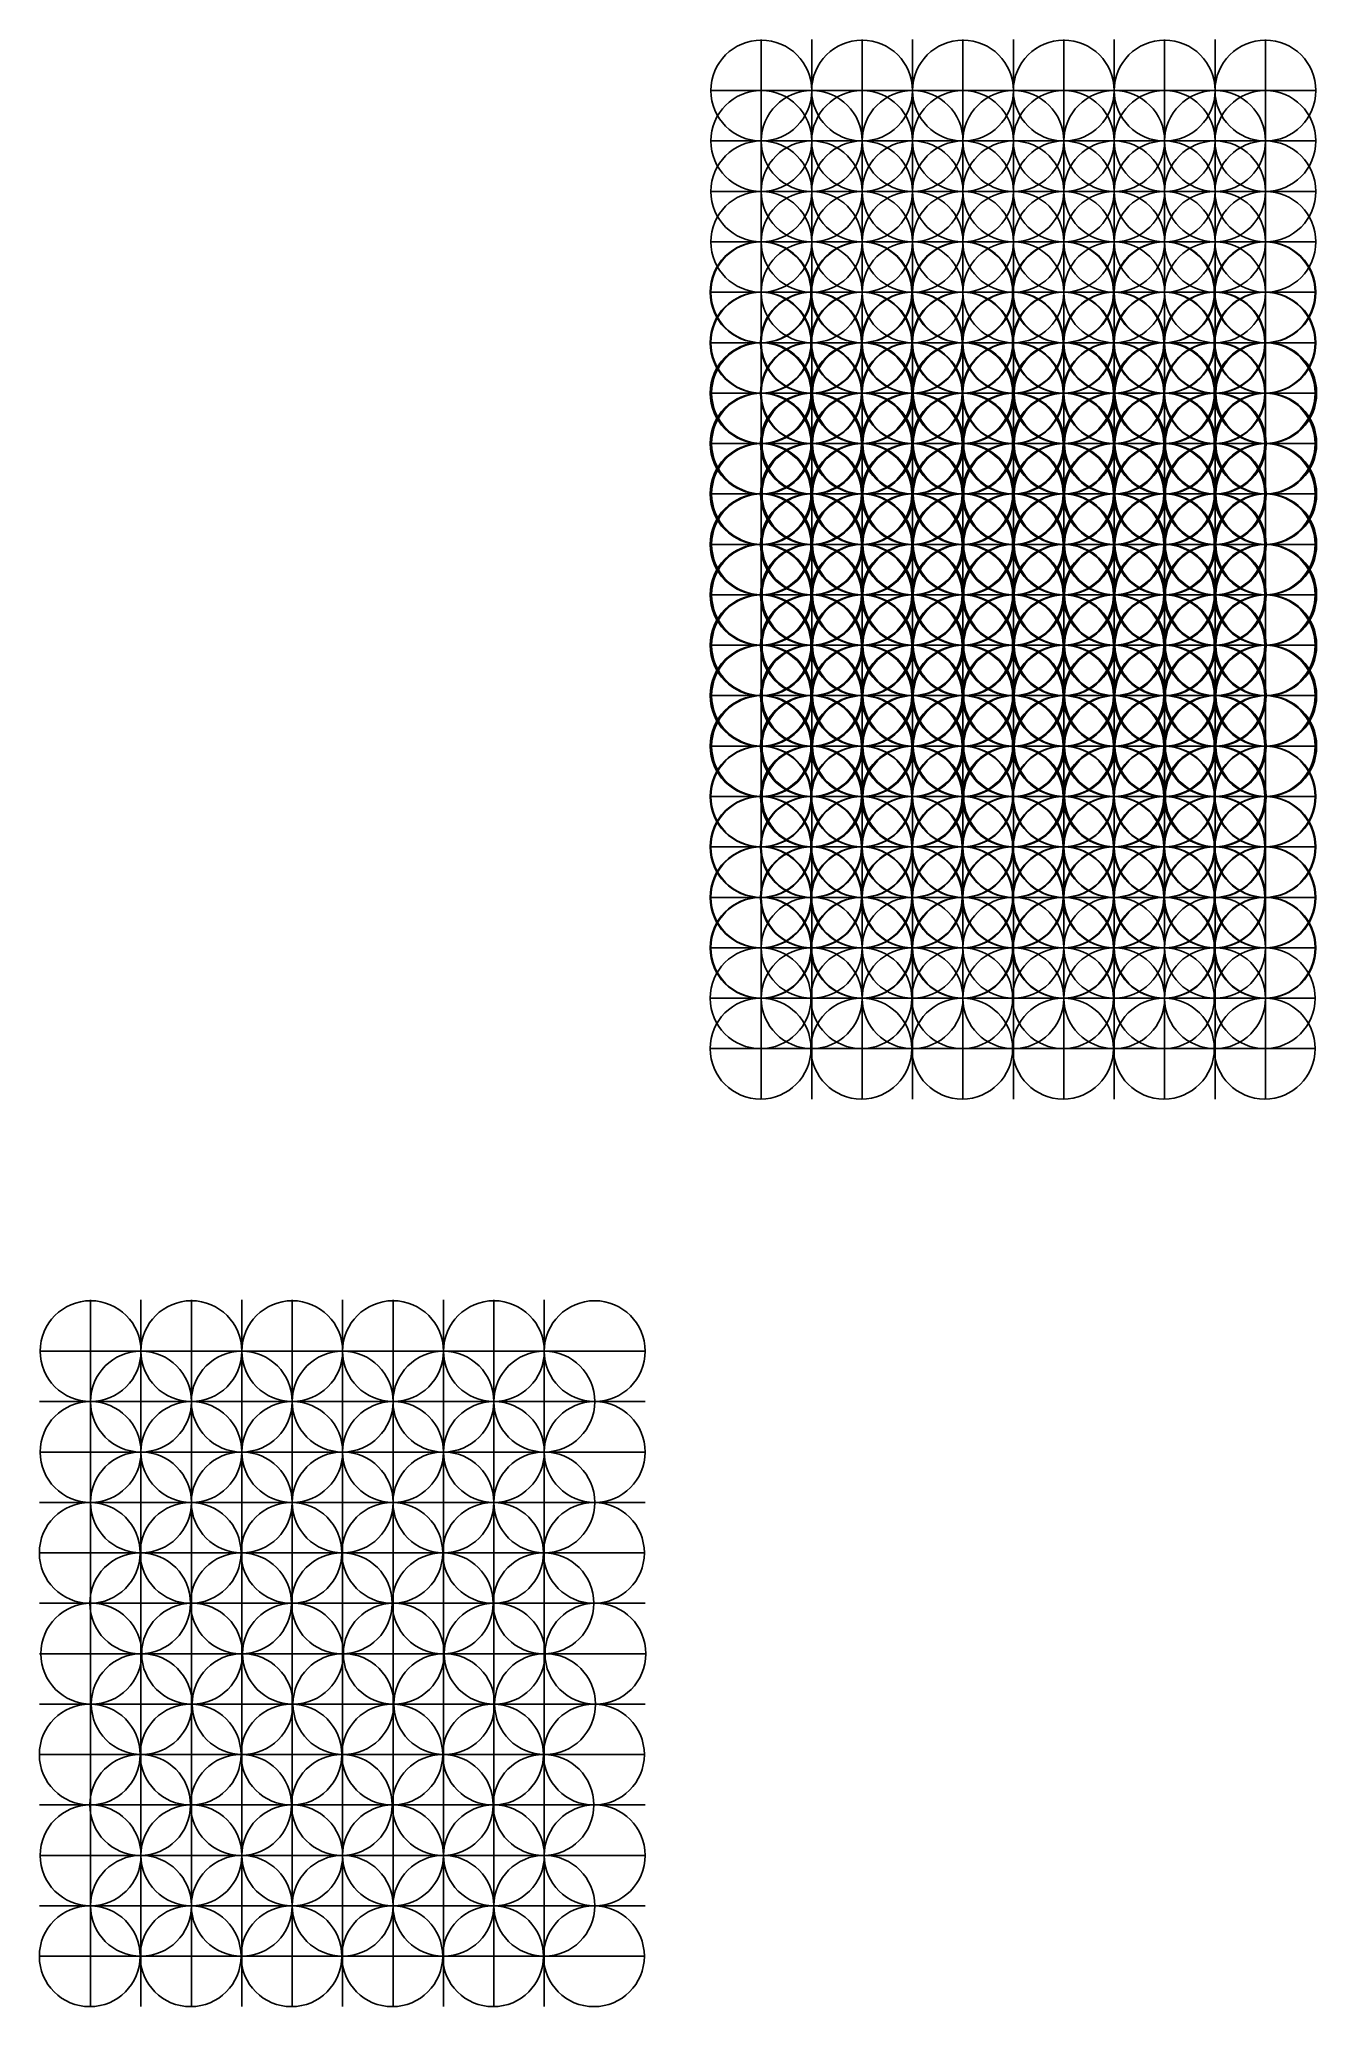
# Model space of a CAD drawing. Extents: x -37.2 to -11.8, y -10 to 29.
import ezdxf

# ---------------------------------------------------------------- set-up
doc = ezdxf.new("R2010")
doc.units = 0
doc.layers.add('Default', color=7, linetype='Continuous')
doc.layers.add('ELLIPSE', color=7, linetype='Continuous')

msp = doc.modelspace()

# ---------------------------------------------------------------- linework, layer by layer
at = {"layer": 'Default'}
for p, q in [((-36.145, 4.007), (-36.145, -10.009)), ((-35.145, 4.007), (-35.145, -10.009)), ((-34.145, 4.007), (-34.145, -10.009)), ((-33.145, 4.007), (-33.145, -10.009)), ((-32.145, 4.007), (-32.145, -10.009)), ((-31.145, 4.007), (-31.145, -10.009)), ((-30.145, 4.007), (-30.145, -10.009)), ((-29.145, 4.007), (-29.145, -10.009)), ((-28.145, 4.007), (-28.145, -10.009)), ((-27.145, 4.007), (-27.145, -10.009)), ((-37.161, 2.991), (-25.145, 2.991)), ((-37.161, 1.991), (-25.145, 1.991)), ((-37.161, 0.991), (-25.145, 0.991)), ((-37.161, -0.009), (-25.145, -0.009)), ((-37.161, -1.009), (-25.145, -1.009)), ((-37.161, -2.009), (-25.145, -2.009)), ((-37.161, -3.009), (-25.145, -3.009)), ((-37.161, -4.009), (-25.145, -4.009)), ((-37.161, -5.009), (-25.145, -5.009)), ((-37.161, -6.009), (-25.145, -6.009)), ((-37.161, -7.009), (-25.145, -7.009)), ((-37.161, -8.009), (-25.145, -8.009)), ((-37.161, -9.009), (-25.145, -9.009))]:
    msp.add_line(p, q, dxfattribs=at)
at = {"layer": 'ELLIPSE'}
for p, q in [((-22.841, 29.007), (-22.841, 14.991)), ((-21.841, 29.007), (-21.841, 14.991)), ((-20.841, 29.007), (-20.841, 14.991)), ((-19.841, 29.007), (-19.841, 14.991)), ((-18.841, 29.007), (-18.841, 14.991)), ((-17.841, 29.007), (-17.841, 14.991)), ((-16.841, 29.007), (-16.841, 14.991)), ((-15.841, 29.007), (-15.841, 14.991)), ((-14.841, 29.007), (-14.841, 14.991)), ((-13.841, 29.007), (-13.841, 14.991)), ((-12.841, 29.007), (-12.841, 14.991)), ((-23.856, 27.991), (-11.841, 27.991)), ((-22.841, 28.007), (-22.841, 13.991)), ((-21.841, 28.007), (-21.841, 13.991)), ((-20.841, 28.007), (-20.841, 13.991)), ((-19.841, 28.007), (-19.841, 13.991)), ((-18.841, 28.007), (-18.841, 13.991)), ((-17.841, 28.007), (-17.841, 13.991)), ((-16.841, 28.007), (-16.841, 13.991)), ((-15.841, 28.007), (-15.841, 13.991)), ((-14.841, 28.007), (-14.841, 13.991)), ((-13.841, 28.007), (-13.841, 13.991)), ((-12.841, 28.007), (-12.841, 13.991)), ((-23.856, 26.991), (-11.841, 26.991)), ((-23.856, 26.991), (-11.841, 26.991)), ((-22.841, 27.007), (-22.841, 12.991)), ((-21.841, 27.007), (-21.841, 12.991)), ((-20.841, 27.007), (-20.841, 12.991)), ((-19.841, 27.007), (-19.841, 12.991)), ((-18.841, 27.007), (-18.841, 12.991)), ((-17.841, 27.007), (-17.841, 12.991)), ((-16.841, 27.007), (-16.841, 12.991)), ((-15.841, 27.007), (-15.841, 12.991)), ((-14.841, 27.007), (-14.841, 12.991)), ((-13.841, 27.007), (-13.841, 12.991)), ((-12.841, 27.007), (-12.841, 12.991)), ((-23.856, 25.991), (-11.841, 25.991)), ((-23.856, 25.991), (-11.841, 25.991)), ((-23.856, 25.991), (-11.841, 25.991)), ((-22.841, 26.007), (-22.841, 11.991)), ((-21.841, 26.007), (-21.841, 11.991)), ((-20.841, 26.007), (-20.841, 11.991)), ((-19.841, 26.007), (-19.841, 11.991)), ((-18.841, 26.007), (-18.841, 11.991)), ((-17.841, 26.007), (-17.841, 11.991)), ((-16.841, 26.007), (-16.841, 11.991)), ((-15.841, 26.007), (-15.841, 11.991)), ((-14.841, 26.007), (-14.841, 11.991)), ((-13.841, 26.007), (-13.841, 11.991)), ((-12.841, 26.007), (-12.841, 11.991)), ((-23.856, 24.991), (-11.841, 24.991)), ((-23.856, 24.991), (-11.841, 24.991)), ((-23.856, 24.991), (-11.841, 24.991)), ((-23.856, 24.991), (-11.841, 24.991)), ((-22.841, 25.007), (-22.841, 10.991)), ((-21.841, 25.007), (-21.841, 10.991)), ((-20.841, 25.007), (-20.841, 10.991)), ((-19.841, 25.007), (-19.841, 10.991)), ((-18.841, 25.007), (-18.841, 10.991)), ((-17.841, 25.007), (-17.841, 10.991)), ((-16.841, 25.007), (-16.841, 10.991)), ((-15.841, 25.007), (-15.841, 10.991)), ((-14.841, 25.007), (-14.841, 10.991)), ((-13.841, 25.007), (-13.841, 10.991)), ((-12.841, 25.007), (-12.841, 10.991)), ((-23.856, 23.991), (-11.841, 23.991)), ((-23.856, 23.991), (-11.841, 23.991)), ((-23.856, 23.991), (-11.841, 23.991)), ((-23.856, 23.991), (-11.841, 23.991)), ((-23.856, 23.991), (-11.841, 23.991)), ((-22.841, 24.007), (-22.841, 9.991)), ((-21.841, 24.007), (-21.841, 9.991)), ((-20.841, 24.007), (-20.841, 9.991)), ((-19.841, 24.007), (-19.841, 9.991)), ((-18.841, 24.007), (-18.841, 9.991)), ((-17.841, 24.007), (-17.841, 9.991)), ((-16.841, 24.007), (-16.841, 9.991)), ((-15.841, 24.007), (-15.841, 9.991)), ((-14.841, 24.007), (-14.841, 9.991)), ((-13.841, 24.007), (-13.841, 9.991)), ((-12.841, 24.007), (-12.841, 9.991)), ((-23.856, 22.991), (-11.841, 22.991)), ((-23.856, 22.991), (-11.841, 22.991)), ((-23.856, 22.991), (-11.841, 22.991)), ((-23.856, 22.991), (-11.841, 22.991)), ((-23.856, 22.991), (-11.841, 22.991)), ((-23.856, 22.991), (-11.841, 22.991)), ((-22.841, 23.007), (-22.841, 8.991)), ((-21.841, 23.007), (-21.841, 8.991)), ((-20.841, 23.007), (-20.841, 8.991)), ((-19.841, 23.007), (-19.841, 8.991)), ((-18.841, 23.007), (-18.841, 8.991)), ((-17.841, 23.007), (-17.841, 8.991)), ((-16.841, 23.007), (-16.841, 8.991)), ((-15.841, 23.007), (-15.841, 8.991)), ((-14.841, 23.007), (-14.841, 8.991)), ((-13.841, 23.007), (-13.841, 8.991)), ((-12.841, 23.007), (-12.841, 8.991)), ((-23.856, 21.991), (-11.841, 21.991)), ((-23.856, 21.991), (-11.841, 21.991)), ((-23.856, 21.991), (-11.841, 21.991)), ((-23.856, 21.991), (-11.841, 21.991)), ((-23.856, 21.991), (-11.841, 21.991)), ((-23.856, 21.991), (-11.841, 21.991)), ((-23.856, 21.991), (-11.841, 21.991)), ((-22.841, 22.007), (-22.841, 7.991)), ((-21.841, 22.007), (-21.841, 7.991)), ((-20.841, 22.007), (-20.841, 7.991)), ((-19.841, 22.007), (-19.841, 7.991)), ((-18.841, 22.007), (-18.841, 7.991)), ((-17.841, 22.007), (-17.841, 7.991)), ((-16.841, 22.007), (-16.841, 7.991)), ((-15.841, 22.007), (-15.841, 7.991)), ((-14.841, 22.007), (-14.841, 7.991)), ((-13.841, 22.007), (-13.841, 7.991)), ((-12.841, 22.007), (-12.841, 7.991)), ((-23.856, 20.991), (-11.841, 20.991)), ((-23.856, 20.991), (-11.841, 20.991)), ((-23.856, 20.991), (-11.841, 20.991)), ((-23.856, 20.991), (-11.841, 20.991)), ((-23.856, 20.991), (-11.841, 20.991)), ((-23.856, 20.991), (-11.841, 20.991)), ((-23.856, 20.991), (-11.841, 20.991)), ((-23.856, 20.991), (-11.841, 20.991)), ((-23.856, 19.991), (-11.841, 19.991)), ((-23.856, 19.991), (-11.841, 19.991)), ((-23.856, 19.991), (-11.841, 19.991)), ((-23.856, 19.991), (-11.841, 19.991)), ((-23.856, 19.991), (-11.841, 19.991)), ((-23.856, 19.991), (-11.841, 19.991)), ((-23.856, 19.991), (-11.841, 19.991)), ((-23.856, 19.991), (-11.841, 19.991)), ((-23.856, 18.991), (-11.841, 18.991)), ((-23.856, 18.991), (-11.841, 18.991)), ((-23.856, 18.991), (-11.841, 18.991)), ((-23.856, 18.991), (-11.841, 18.991)), ((-23.856, 18.991), (-11.841, 18.991)), ((-23.856, 18.991), (-11.841, 18.991)), ((-23.856, 18.991), (-11.841, 18.991)), ((-23.856, 18.991), (-11.841, 18.991)), ((-23.856, 17.991), (-11.841, 17.991)), ((-23.856, 17.991), (-11.841, 17.991)), ((-23.856, 17.991), (-11.841, 17.991)), ((-23.856, 17.991), (-11.841, 17.991)), ((-23.856, 17.991), (-11.841, 17.991)), ((-23.856, 17.991), (-11.841, 17.991)), ((-23.856, 17.991), (-11.841, 17.991)), ((-23.856, 17.991), (-11.841, 17.991)), ((-23.856, 16.991), (-11.841, 16.991)), ((-23.856, 16.991), (-11.841, 16.991)), ((-23.856, 16.991), (-11.841, 16.991)), ((-23.856, 16.991), (-11.841, 16.991)), ((-23.856, 16.991), (-11.841, 16.991)), ((-23.856, 16.991), (-11.841, 16.991)), ((-23.856, 16.991), (-11.841, 16.991)), ((-23.856, 16.991), (-11.841, 16.991)), ((-23.856, 15.991), (-11.841, 15.991)), ((-23.856, 15.991), (-11.841, 15.991)), ((-23.856, 15.991), (-11.841, 15.991)), ((-23.856, 15.991), (-11.841, 15.991)), ((-23.856, 15.991), (-11.841, 15.991)), ((-23.856, 15.991), (-11.841, 15.991)), ((-23.856, 15.991), (-11.841, 15.991)), ((-23.856, 15.991), (-11.841, 15.991)), ((-23.856, 14.991), (-11.841, 14.991)), ((-23.856, 14.991), (-11.841, 14.991)), ((-23.856, 14.991), (-11.841, 14.991)), ((-23.856, 14.991), (-11.841, 14.991)), ((-23.856, 14.991), (-11.841, 14.991)), ((-23.856, 14.991), (-11.841, 14.991)), ((-23.856, 14.991), (-11.841, 14.991)), ((-23.856, 13.991), (-11.841, 13.991)), ((-23.856, 13.991), (-11.841, 13.991)), ((-23.856, 13.991), (-11.841, 13.991)), ((-23.856, 13.991), (-11.841, 13.991)), ((-23.856, 13.991), (-11.841, 13.991)), ((-23.856, 13.991), (-11.841, 13.991)), ((-23.856, 12.991), (-11.841, 12.991)), ((-23.856, 12.991), (-11.841, 12.991)), ((-23.856, 12.991), (-11.841, 12.991)), ((-23.856, 12.991), (-11.841, 12.991)), ((-23.856, 12.991), (-11.841, 12.991)), ((-23.856, 11.991), (-11.841, 11.991)), ((-23.856, 11.991), (-11.841, 11.991)), ((-23.856, 11.991), (-11.841, 11.991)), ((-23.856, 11.991), (-11.841, 11.991)), ((-23.856, 10.991), (-11.841, 10.991)), ((-23.856, 10.991), (-11.841, 10.991)), ((-23.856, 10.991), (-11.841, 10.991)), ((-23.856, 9.991), (-11.841, 9.991)), ((-23.856, 9.991), (-11.841, 9.991)), ((-23.856, 8.991), (-11.841, 8.991))]:
    msp.add_line(p, q, dxfattribs=at)
for centre in [(-22.841, 27.991), (-20.841, 27.991), (-18.841, 27.991), (-16.841, 27.991), (-14.841, 27.991), (-12.841, 27.991), (-22.841, 26.991), (-21.841, 26.991), (-20.841, 26.991), (-19.841, 26.991), (-18.841, 26.991), (-17.841, 26.991), (-16.841, 26.991), (-15.841, 26.991), (-14.841, 26.991), (-13.841, 26.991), (-12.841, 26.991), (-22.841, 25.991), (-22.841, 25.991), (-21.841, 25.991), (-20.841, 25.991), (-20.841, 25.991), (-19.841, 25.991), (-18.841, 25.991), (-18.841, 25.991), (-17.841, 25.991), (-16.841, 25.991), (-16.841, 25.991), (-15.841, 25.991), (-14.841, 25.991), (-14.841, 25.991), (-13.841, 25.991), (-12.841, 25.991), (-12.841, 25.991), (-22.841, 24.991), (-22.841, 24.991), (-21.841, 24.991), (-21.841, 24.991), (-20.841, 24.991), (-20.841, 24.991), (-19.841, 24.991), (-19.841, 24.991), (-18.841, 24.991), (-18.841, 24.991), (-17.841, 24.991), (-17.841, 24.991), (-16.841, 24.991), (-16.841, 24.991), (-15.841, 24.991), (-15.841, 24.991), (-14.841, 24.991), (-14.841, 24.991), (-13.841, 24.991), (-13.841, 24.991), (-12.841, 24.991), (-12.841, 24.991), (-22.856, 23.991), (-22.841, 23.991), (-22.841, 23.991), (-21.841, 23.991), (-21.841, 23.991), (-20.856, 23.991), (-20.841, 23.991), (-20.841, 23.991), (-19.841, 23.991), (-19.841, 23.991), (-18.856, 23.991), (-18.841, 23.991), (-18.841, 23.991), (-17.841, 23.991), (-17.841, 23.991), (-16.856, 23.991), (-16.841, 23.991), (-16.841, 23.991), (-15.841, 23.991), (-15.841, 23.991), (-14.856, 23.991), (-14.841, 23.991), (-14.841, 23.991), (-13.841, 23.991), (-13.841, 23.991), (-12.856, 23.991), (-12.841, 23.991), (-12.841, 23.991), (-22.856, 22.991), (-22.841, 22.991), (-22.841, 22.991), (-21.856, 22.991), (-21.841, 22.991), (-21.841, 22.991), (-20.856, 22.991), (-20.841, 22.991), (-20.841, 22.991), (-19.856, 22.991), (-19.841, 22.991), (-19.841, 22.991), (-18.856, 22.991), (-18.841, 22.991), (-18.841, 22.991), (-17.856, 22.991), (-17.841, 22.991), (-17.841, 22.991), (-16.856, 22.991), (-16.841, 22.991), (-16.841, 22.991), (-15.856, 22.991), (-15.841, 22.991), (-15.841, 22.991), (-14.856, 22.991), (-14.841, 22.991), (-14.841, 22.991), (-13.856, 22.991), (-13.841, 22.991), (-13.841, 22.991), (-12.856, 22.991), (-12.841, 22.991), (-12.841, 22.991), (-22.856, 21.991), (-22.841, 21.991), (-22.841, 21.991), (-22.826, 21.991), (-21.856, 21.991), (-21.841, 21.991), (-21.841, 21.991), (-20.856, 21.991), (-20.841, 21.991), (-20.841, 21.991), (-20.826, 21.991), (-19.856, 21.991), (-19.841, 21.991), (-19.841, 21.991), (-18.856, 21.991), (-18.841, 21.991), (-18.841, 21.991), (-18.826, 21.991), (-17.856, 21.991), (-17.841, 21.991), (-17.841, 21.991), (-16.856, 21.991), (-16.841, 21.991), (-16.841, 21.991), (-16.826, 21.991), (-15.856, 21.991), (-15.841, 21.991), (-15.841, 21.991), (-14.856, 21.991), (-14.841, 21.991), (-14.841, 21.991), (-14.826, 21.991), (-13.856, 21.991), (-13.841, 21.991), (-13.841, 21.991), (-12.856, 21.991), (-12.841, 21.991), (-12.841, 21.991), (-12.826, 21.991), (-22.856, 20.991), (-22.841, 20.991), (-22.841, 20.991), (-22.826, 20.991), (-21.856, 20.991), (-21.841, 20.991), (-21.841, 20.991), (-21.826, 20.991), (-20.856, 20.991), (-20.841, 20.991), (-20.841, 20.991), (-20.826, 20.991), (-19.856, 20.991), (-19.841, 20.991), (-19.841, 20.991), (-19.826, 20.991), (-18.856, 20.991), (-18.841, 20.991), (-18.841, 20.991), (-18.826, 20.991), (-17.856, 20.991), (-17.841, 20.991), (-17.841, 20.991), (-17.826, 20.991), (-16.856, 20.991), (-16.841, 20.991), (-16.841, 20.991), (-16.826, 20.991), (-15.856, 20.991), (-15.841, 20.991), (-15.841, 20.991), (-15.826, 20.991), (-14.856, 20.991), (-14.841, 20.991), (-14.841, 20.991), (-14.826, 20.991), (-13.856, 20.991), (-13.841, 20.991), (-13.841, 20.991), (-13.826, 20.991), (-12.856, 20.991), (-12.841, 20.991), (-12.841, 20.991), (-12.826, 20.991), (-22.856, 19.991), (-22.856, 19.991), (-22.841, 19.991), (-22.826, 19.991), (-21.856, 19.991), (-21.841, 19.991), (-21.841, 19.991), (-21.826, 19.991), (-20.856, 19.991), (-20.856, 19.991), (-20.841, 19.991), (-20.826, 19.991), (-19.856, 19.991), (-19.841, 19.991), (-19.841, 19.991), (-19.826, 19.991), (-18.856, 19.991), (-18.856, 19.991), (-18.841, 19.991), (-18.826, 19.991), (-17.856, 19.991), (-17.841, 19.991), (-17.841, 19.991), (-17.826, 19.991), (-16.856, 19.991), (-16.856, 19.991), (-16.841, 19.991), (-16.826, 19.991), (-15.856, 19.991), (-15.841, 19.991), (-15.841, 19.991), (-15.826, 19.991), (-14.856, 19.991), (-14.856, 19.991), (-14.841, 19.991), (-14.826, 19.991), (-13.856, 19.991), (-13.841, 19.991), (-13.841, 19.991), (-13.826, 19.991), (-12.856, 19.991), (-12.856, 19.991), (-12.841, 19.991), (-12.826, 19.991), (-22.856, 18.991), (-22.856, 18.991), (-22.841, 18.991), (-22.826, 18.991), (-21.856, 18.991), (-21.856, 18.991), (-21.841, 18.991), (-21.826, 18.991), (-20.856, 18.991), (-20.856, 18.991), (-20.841, 18.991), (-20.826, 18.991), (-19.856, 18.991), (-19.856, 18.991), (-19.841, 18.991), (-19.826, 18.991), (-18.856, 18.991), (-18.856, 18.991), (-18.841, 18.991), (-18.826, 18.991), (-17.856, 18.991), (-17.856, 18.991), (-17.841, 18.991), (-17.826, 18.991), (-16.856, 18.991), (-16.856, 18.991), (-16.841, 18.991), (-16.826, 18.991), (-15.856, 18.991), (-15.856, 18.991), (-15.841, 18.991), (-15.826, 18.991), (-14.856, 18.991), (-14.856, 18.991), (-14.841, 18.991), (-14.826, 18.991), (-13.856, 18.991), (-13.856, 18.991), (-13.841, 18.991), (-13.826, 18.991), (-12.856, 18.991), (-12.856, 18.991), (-12.841, 18.991), (-12.826, 18.991), (-22.856, 17.991), (-22.856, 17.991), (-22.841, 17.991), (-22.826, 17.991), (-21.856, 17.991), (-21.856, 17.991), (-21.841, 17.991), (-21.826, 17.991), (-20.856, 17.991), (-20.856, 17.991), (-20.841, 17.991), (-20.826, 17.991), (-19.856, 17.991), (-19.856, 17.991), (-19.841, 17.991), (-19.826, 17.991), (-18.856, 17.991), (-18.856, 17.991), (-18.841, 17.991), (-18.826, 17.991), (-17.856, 17.991), (-17.856, 17.991), (-17.841, 17.991), (-17.826, 17.991), (-16.856, 17.991), (-16.856, 17.991), (-16.841, 17.991), (-16.826, 17.991), (-15.856, 17.991), (-15.856, 17.991), (-15.841, 17.991), (-15.826, 17.991), (-14.856, 17.991), (-14.856, 17.991), (-14.841, 17.991), (-14.826, 17.991), (-13.856, 17.991), (-13.856, 17.991), (-13.841, 17.991), (-13.826, 17.991), (-12.856, 17.991), (-12.856, 17.991), (-12.841, 17.991), (-12.826, 17.991), (-22.856, 16.991), (-22.856, 16.991), (-22.841, 16.991), (-22.826, 16.991), (-21.856, 16.991), (-21.856, 16.991), (-21.841, 16.991), (-21.826, 16.991), (-20.856, 16.991), (-20.856, 16.991), (-20.841, 16.991), (-20.826, 16.991), (-19.856, 16.991), (-19.856, 16.991), (-19.841, 16.991), (-19.826, 16.991), (-18.856, 16.991), (-18.856, 16.991), (-18.841, 16.991), (-18.826, 16.991), (-17.856, 16.991), (-17.856, 16.991), (-17.841, 16.991), (-17.826, 16.991), (-16.856, 16.991), (-16.856, 16.991), (-16.841, 16.991), (-16.826, 16.991), (-15.856, 16.991), (-15.856, 16.991), (-15.841, 16.991), (-15.826, 16.991), (-14.856, 16.991), (-14.856, 16.991), (-14.841, 16.991), (-14.826, 16.991), (-13.856, 16.991), (-13.856, 16.991), (-13.841, 16.991), (-13.826, 16.991), (-12.856, 16.991), (-12.856, 16.991), (-12.841, 16.991), (-12.826, 16.991), (-22.856, 15.991), (-22.856, 15.991), (-22.841, 15.991), (-22.826, 15.991), (-21.856, 15.991), (-21.856, 15.991), (-21.841, 15.991), (-21.826, 15.991), (-20.856, 15.991), (-20.856, 15.991), (-20.841, 15.991), (-20.826, 15.991), (-19.856, 15.991), (-19.856, 15.991), (-19.841, 15.991), (-19.826, 15.991), (-18.856, 15.991), (-18.856, 15.991), (-18.841, 15.991), (-18.826, 15.991), (-17.856, 15.991), (-17.856, 15.991), (-17.841, 15.991), (-17.826, 15.991), (-16.856, 15.991), (-16.856, 15.991), (-16.841, 15.991), (-16.826, 15.991), (-15.856, 15.991), (-15.856, 15.991), (-15.841, 15.991), (-15.826, 15.991), (-14.856, 15.991), (-14.856, 15.991), (-14.841, 15.991), (-14.826, 15.991), (-13.856, 15.991), (-13.856, 15.991), (-13.841, 15.991), (-13.826, 15.991), (-12.856, 15.991), (-12.856, 15.991), (-12.841, 15.991), (-12.826, 15.991), (-22.856, 14.991), (-22.856, 14.991), (-22.841, 14.991), (-22.826, 14.991), (-21.856, 14.991), (-21.841, 14.991), (-21.826, 14.991), (-20.856, 14.991), (-20.856, 14.991), (-20.841, 14.991), (-20.826, 14.991), (-19.856, 14.991), (-19.841, 14.991), (-19.826, 14.991), (-18.856, 14.991), (-18.856, 14.991), (-18.841, 14.991), (-18.826, 14.991), (-17.856, 14.991), (-17.841, 14.991), (-17.826, 14.991), (-16.856, 14.991), (-16.856, 14.991), (-16.841, 14.991), (-16.826, 14.991), (-15.856, 14.991), (-15.841, 14.991), (-15.826, 14.991), (-14.856, 14.991), (-14.856, 14.991), (-14.841, 14.991), (-14.826, 14.991), (-13.856, 14.991), (-13.841, 14.991), (-13.826, 14.991), (-12.856, 14.991), (-12.856, 14.991), (-12.841, 14.991), (-12.826, 14.991), (-22.856, 13.991), (-22.856, 13.991), (-22.841, 13.991), (-21.856, 13.991), (-21.841, 13.991), (-21.826, 13.991), (-20.856, 13.991), (-20.856, 13.991), (-20.841, 13.991), (-19.856, 13.991), (-19.841, 13.991), (-19.826, 13.991), (-18.856, 13.991), (-18.856, 13.991), (-18.841, 13.991), (-17.856, 13.991), (-17.841, 13.991), (-17.826, 13.991), (-16.856, 13.991), (-16.856, 13.991), (-16.841, 13.991), (-15.856, 13.991), (-15.841, 13.991), (-15.826, 13.991), (-14.856, 13.991), (-14.856, 13.991), (-14.841, 13.991), (-13.856, 13.991), (-13.841, 13.991), (-13.826, 13.991), (-12.856, 13.991), (-12.856, 13.991), (-12.841, 13.991), (-22.856, 12.991), (-22.856, 12.991), (-22.841, 12.991), (-21.856, 12.991), (-21.841, 12.991), (-20.856, 12.991), (-20.856, 12.991), (-20.841, 12.991), (-19.856, 12.991), (-19.841, 12.991), (-18.856, 12.991), (-18.856, 12.991), (-18.841, 12.991), (-17.856, 12.991), (-17.841, 12.991), (-16.856, 12.991), (-16.856, 12.991), (-16.841, 12.991), (-15.856, 12.991), (-15.841, 12.991), (-14.856, 12.991), (-14.856, 12.991), (-14.841, 12.991), (-13.856, 12.991), (-13.841, 12.991), (-12.856, 12.991), (-12.856, 12.991), (-12.841, 12.991), (-22.856, 11.991), (-22.841, 11.991), (-21.856, 11.991), (-21.841, 11.991), (-20.856, 11.991), (-20.841, 11.991), (-19.856, 11.991), (-19.841, 11.991), (-18.856, 11.991), (-18.841, 11.991), (-17.856, 11.991), (-17.841, 11.991), (-16.856, 11.991), (-16.841, 11.991), (-15.856, 11.991), (-15.841, 11.991), (-14.856, 11.991), (-14.841, 11.991), (-13.856, 11.991), (-13.841, 11.991), (-12.856, 11.991), (-12.841, 11.991), (-22.856, 10.991), (-22.841, 10.991), (-21.841, 10.991), (-20.856, 10.991), (-20.841, 10.991), (-19.841, 10.991), (-18.856, 10.991), (-18.841, 10.991), (-17.841, 10.991), (-16.856, 10.991), (-16.841, 10.991), (-15.841, 10.991), (-14.856, 10.991), (-14.841, 10.991), (-13.841, 10.991), (-12.856, 10.991), (-12.841, 10.991), (-22.856, 9.991), (-21.841, 9.991), (-20.856, 9.991), (-19.841, 9.991), (-18.856, 9.991), (-17.841, 9.991), (-16.856, 9.991), (-15.841, 9.991), (-14.856, 9.991), (-13.841, 9.991), (-12.856, 9.991), (-22.856, 8.991), (-20.856, 8.991), (-18.856, 8.991), (-16.856, 8.991), (-14.856, 8.991), (-12.856, 8.991), (-36.145, 2.991), (-34.145, 2.991), (-32.145, 2.991), (-30.145, 2.991), (-28.145, 2.991), (-26.145, 2.991), (-35.145, 1.991), (-33.145, 1.991), (-31.145, 1.991), (-29.145, 1.991), (-27.145, 1.991), (-36.145, 0.991), (-34.145, 0.991), (-32.145, 0.991), (-30.145, 0.991), (-28.145, 0.991), (-26.145, 0.991), (-35.145, -0.009), (-33.145, -0.009), (-31.145, -0.009), (-29.145, -0.009), (-27.145, -0.009), (-36.161, -1.009), (-34.161, -1.009), (-32.161, -1.009), (-30.161, -1.009), (-28.161, -1.009), (-26.161, -1.009), (-35.161, -2.009), (-33.161, -2.009), (-31.161, -2.009), (-29.161, -2.009), (-27.161, -2.009), (-36.13, -3.009), (-34.13, -3.009), (-32.13, -3.009), (-30.13, -3.009), (-28.13, -3.009), (-26.13, -3.009), (-35.13, -4.009), (-33.13, -4.009), (-31.13, -4.009), (-29.13, -4.009), (-27.13, -4.009), (-36.161, -5.009), (-34.161, -5.009), (-32.161, -5.009), (-30.161, -5.009), (-28.161, -5.009), (-26.161, -5.009), (-35.161, -6.009), (-33.161, -6.009), (-31.161, -6.009), (-29.161, -6.009), (-27.161, -6.009), (-36.145, -7.009), (-34.145, -7.009), (-32.145, -7.009), (-30.145, -7.009), (-28.145, -7.009), (-26.145, -7.009), (-35.145, -8.009), (-33.145, -8.009), (-31.145, -8.009), (-29.145, -8.009), (-27.145, -8.009), (-36.161, -9.009), (-34.161, -9.009), (-32.161, -9.009), (-30.161, -9.009), (-28.161, -9.009), (-26.161, -9.009)]:
    msp.add_circle(centre, 1, dxfattribs=at)

doc.saveas('drawing.dxf')
